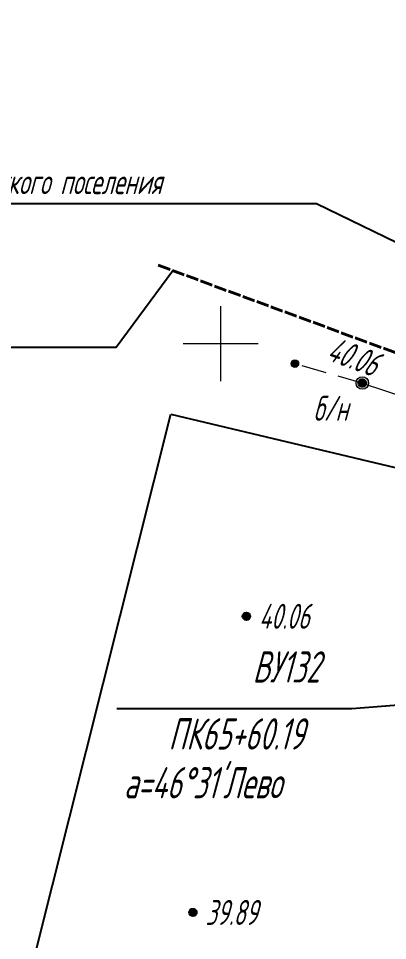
# Model space of a CAD drawing. Extents: x 2208637 to 2213412, y 575334 to 577367.
# Drawn here: x 2210941.91 to 2210956.68, y 576526.12 to 576563 of the extents above; entities that cross this region are included whole.
import ezdxf
from ezdxf.enums import TextEntityAlignment as Align

# ---------------------------------------------------------------- set-up
doc = ezdxf.new("R2010")
doc.units = 0
doc.header["$LTSCALE"] = 0.5
doc.linetypes.add('2000_106', pattern=[3, 2, -1])
doc.linetypes.add('500_121_1_2', pattern=[1, 1, 0])
doc.layers.get('0').update_dxf_attribs({"lineweight": 25})
for name, color, linetype, lineweight in [('ИИ_ГАЗОПРОВОДЫ', 150, 'Continuous', 25), ('ИИ_ГРАНИЦЫ_ЗЕМЛЕПОЛЬЗОВАТЕЛЕЙ', 7, 'Continuous', 25), ('ИИ_ДОРОГИ_АД', 7, 'Continuous', 25), ('ИИ_КООРДИНАТНАЯ_СЕТКА', 3, 'Continuous', 25), ('ИИ_ЛЭП_НН', 7, 'Continuous', 25), ('ИИ_ОТМЕТКИ', 7, 'Continuous', 25), ('ИИ_ТРАССЫ_КЛС', 5, 'Continuous', 40)]:
    doc.layers.add(name, color=color, linetype=linetype, lineweight=lineweight)
doc.styles.add('BM431', font='', dxfattribs={"height": 1})
doc.styles.add('D431', font='', dxfattribs={"height": 1})
doc.styles.add('GOST 2.304', font='cs_gost2304.shx', dxfattribs={"width": 0.8, "oblique": 15})
doc.styles.get('BM431').set_extended_font_data('bm431', italic=True)
doc.styles.get('D431').set_extended_font_data('D431', italic=True)
doc.linetypes.add('2000_485_1', pattern='A,34.5,[1,Topography.shx,S=1.5,R=120,X=0.5,Y=-0.87],-0.01,[1,Topography.shx,S=1.5,R=0,X=-0.25,Y=0.43],0,[3,Topography.shx,S=1,R=0,X=0.5,Y=0],-0.01,[1,Topography.shx,S=1.5,R=60,X=0.5,Y=-0.87],-1,34.5', length=70.02)

# ---------------------------------------------------------------- blocks, each defined once
blk = doc.blocks.new('Лист 024_УС_ПК2+00-ПК8+57.26|Для согласований 3 лист|Ситуация лист3|2000_115_5')
at = {"color": 0, "linetype": 'Continuous', "lineweight": -2}
for points in [[(0, 0), (4, 0)], [(3.25, 0.5), (4, 0), (3.25, -0.5)]]:
    blk.add_lwpolyline(points, dxfattribs=at)
blk = doc.blocks.new('*U23')
at = {"linetype": 'Continuous', "lineweight": -2, "true_color": 0xffffff}
h = blk.add_hatch(color=7, dxfattribs=at)
h.dxf.hatch_style = 1
edge = h.paths.add_edge_path()
edge.add_arc((0.112, -5.613), 0.3, 0, 360)
at = {"color": 0, "linetype": '2000_106', "lineweight": -2, "ltscale": 2, "flags": 128}
blk.add_lwpolyline([(0, 0), (0.112, -5.613)], dxfattribs=at)
at = {"color": 0, "linetype": 'Continuous', "lineweight": -2}
blk.add_circle((0.112, -5.613), 0.3, dxfattribs=at)
blk = doc.blocks.new('500_12')
at = {"color": 0, "linetype": 'Continuous', "lineweight": -2, "flags": 128}
for points in [[(0, 3), (0, -3)], [(-3, 0), (3, 0)]]:
    blk.add_lwpolyline(points, dxfattribs=at)
at = {"color": 7, "linetype": 'Continuous', "lineweight": -2, "style": 'D431'}
blk.add_attdef('Вертикальная_подпись', (-0.5, 0.5), '', height=2, rotation=90, dxfattribs=at)
blk.add_attdef('Горизонтальная_подпись', (0.5, 0.5), '', height=2, dxfattribs=at)
blk = doc.blocks.new('*U57')
at = {"linetype": 'Continuous', "lineweight": -2, "true_color": 0xffffff}
h = blk.add_hatch(color=7, dxfattribs=at)
h.dxf.hatch_style = 1
edge = h.paths.add_edge_path()
edge.add_arc((0, 0), 0.5, 0, 360)
at = {"linetype": 'Continuous', "lineweight": -2}
h = blk.add_hatch(color=0, dxfattribs=at)
edge = h.paths.add_edge_path()
edge.add_arc((0, 0), 0.1, 0, 360)
at = {"color": 0, "linetype": 'Continuous', "lineweight": -2}
for radius in [0.5, 0.1]:
    blk.add_circle((0, 0), radius, dxfattribs=at)
for tag, p, style in [('Номер', (0, -3), 'D431'), ('Тип', (0, -5.5), 'D431'), ('Высота', (0, -8), 'D431'), ('Пояснительная_надпись', (0, -10.5), 'BM431')]:
    blk.add_attdef(tag, p, '', height=2, dxfattribs=dict(at, style=style))
blk = doc.blocks.new('PBA1DC33684CF4488A17B02A2ED4F34')
at = {"color": 0, "linetype": '2000_485_1', "lineweight": -2, "flags": 128}
blk.add_lwpolyline([(2210948.01, 576547.17), (2210973.59, 576541.1), (2210953.77, 576468.86), (2210929.73, 576474.53)], close=True, dxfattribs=at)
at = {"color": 0, "lineweight": -2, "flags": 1}
for tag in ['Адрес (местоположение) участка', 'Дата постановки на учет', 'Тип объекта', 'Статус записи о ЗУ по справочнику', 'Кадастровый номер, обозначение, учетный номер объекта', 'Кадастровый номер квартала', 'Вид разрешенного использования по классификатору', 'Площадь, кв.м', 'Категория земель', 'Вид использования по документу', 'Кадастровая стоимость']:
    blk.add_attdef(tag, (0, 0), '', height=0.2, dxfattribs=at)
blk = doc.blocks.new('500_330_1')
at = {"linetype": 'Continuous', "lineweight": -2}
h = blk.add_hatch(color=0, dxfattribs=at)
h.dxf.hatch_style = 1
edge = h.paths.add_edge_path()
edge.add_arc((0, 0), 0.3, 0, 360)
at = {"color": 0, "linetype": 'Continuous', "lineweight": -2}
blk.add_circle((0, 0), 0.3, dxfattribs=at)
at = {"color": 0, "linetype": 'Continuous', "lineweight": -2, "style": 'GOST 2.304', "flags": 1}
for tag, p in [('Номер', (-1, -1)), ('Номер_рабочей_станции', (-1, -3.5))]:
    blk.add_attdef(tag, text='', height=2, dxfattribs=at).set_placement(p, align=Align.RIGHT)
at = {"color": 0, "linetype": 'Continuous', "lineweight": -2, "style": 'GOST 2.304'}
blk.add_attdef('Высота', (1, -1), '', height=2, dxfattribs=at)
at = {"color": 0, "linetype": 'Continuous', "lineweight": -2, "style": 'GOST 2.304', "flags": 1}
blk.add_attdef('Код', (0, -3.5), '', height=2, dxfattribs=at)

msp = doc.modelspace()

# ---------------------------------------------------------------- linework, layer by layer
at = {"layer": 'ИИ_ГАЗОПРОВОДЫ', "color": 7, "linetype": '500_121_1_2', "lineweight": 40, "flags": 128}
msp.add_lwpolyline([(2210947.509, 576553.129), (2210962.73, 576547.52), (2210976.437, 576542.375), (2210981.974, 576540.409), (2210987.843, 576538.033), (2210994.856, 576535.495), (2211008.37, 576526.26), (2211013.09, 576532.78), (2211014.085, 576534.05), (2211016.197, 576541.336), (2211017.412, 576545.107), (2211019.38, 576550.369), (2211021.035, 576553.701), (2211023.92, 576559.7), (2211026.15, 576564.54), (2211027.77, 576568.06), (2211032.38, 576577.47), (2211034.5, 576581.95), (2211065.448, 576568.443), (2211075.152, 576564.598), (2211082.651, 576561.98), (2211099.808, 576555.972), (2211106.03, 576558.44), (2211110.98, 576559.97), (2211115.68, 576561.55), (2211120.47, 576563.15), (2211125.59, 576564.86), (2211129.62, 576566.16), (2211135.176, 576556.65), (2211140.856, 576544.549), (2211140.961, 576544.326), (2211144.553, 576536.806), (2211148.385, 576528.784), (2211153.244, 576518.943), (2211158.041, 576509.227), (2211158.514, 576508.27)], dxfattribs=at)
at = {"layer": 'ИИ_ГАЗОПРОВОДЫ', "color": 7, "flags": 128}
msp.add_lwpolyline([(2210918.604, 576549.859), (2210945.824, 576549.859), (2210948.086, 576552.917)], dxfattribs=at)
at = {"layer": 'ИИ_ДОРОГИ_АД', "color": 7, "flags": 128}
msp.add_lwpolyline([(2210926.612, 576555.606), (2210953.833, 576555.606), (2210962.086, 576551.605)], dxfattribs=at)
at = {"layer": 'ИИ_ТРАССЫ_КЛС', "lineweight": 25, "flags": 128}
msp.add_lwpolyline([(2211011.906, 576539.84), (2210955.249, 576535.382), (2210945.844, 576535.382)], dxfattribs=at)

# ---------------------------------------------------------------- block references
at = {"layer": 'ИИ_КООРДИНАТНАЯ_СЕТКА', "color": 3, "lineweight": 20, "xscale": 0.5, "yscale": 0.5, "zscale": 0.5}
msp.add_blockref('500_12', (2210950, 576550), dxfattribs=at)
at = {"layer": 'ИИ_ЛЭП_НН', "lineweight": 20, "ltscale": 0.5, "xscale": 0.5, "yscale": 0.5, "zscale": 0.5}
for name, rotation in [('*U23', 252.7382492613358), ('Лист 024_УС_ПК2+00-ПК8+57.26|Для согласований 3 лист|Ситуация лист3|2000_115_5', 341.7207060375114)]:
    msp.add_blockref(name, (2210955.671, 576548.417), dxfattribs=dict(at, rotation=rotation))

# ---------------------------------------------------------------- wipeouts: each hides what was drawn before it
at = {"lineweight": 0}
msp.add_wipeout([(2210918.493, 576548.305), (2210945.7, 576548.305), (2210945.7, 576549.476), (2210918.493, 576549.476)], dxfattribs=at).dxf.layer = 'ИИ_ГАЗОПРОВОДЫ'

# ---------------------------------------------------------------- next in the draw order: wipeouts: each hides what was drawn before it
for points, layer in [([(2210928.717, 576550.416), (2210945.505, 576550.416), (2210945.505, 576551.614), (2210928.717, 576551.614)], 'ИИ_ГАЗОПРОВОДЫ'), ([(2210926.579, 576555.902), (2210953.786, 576555.902), (2210953.786, 576557.073), (2210926.579, 576557.073)], 'ИИ_ДОРОГИ_АД'), ([(2210953.768, 576546.84), (2210955.608, 576546.84), (2210955.608, 576547.98), (2210953.768, 576547.98)], 'ИИ_ЛЭП_НН'), ([(2210954.278, 576549.253), (2210956.832, 576548.312), (2210957.246, 576549.436), (2210954.693, 576550.377)], 'ИИ_ОТМЕТКИ'), ([(2210951.649, 576538.52), (2210954.37, 576538.52), (2210954.37, 576539.718), (2210951.649, 576539.718)], 'ИИ_ОТМЕТКИ'), ([(2210949.443, 576526.674), (2210952.251, 576526.674), (2210952.251, 576527.814), (2210949.443, 576527.814)], 'ИИ_ОТМЕТКИ'), ([(2210951.344, 576536.35), (2210955.308, 576536.35), (2210955.308, 576537.872), (2210951.344, 576537.872)], 'ИИ_ТРАССЫ_КЛС'), ([(2210947.977, 576533.671), (2210955.262, 576533.671), (2210955.262, 576535.169), (2210947.977, 576535.169)], 'ИИ_ТРАССЫ_КЛС'), ([(2210946.194, 576531.721), (2210954.92, 576531.721), (2210954.92, 576533.218), (2210946.194, 576533.218)], 'ИИ_ТРАССЫ_КЛС')]:
    msp.add_wipeout(points, dxfattribs=at).dxf.layer = layer

# ---------------------------------------------------------------- next in the draw order: block references
at = {"layer": 'ИИ_ГРАНИЦЫ_ЗЕМЛЕПОЛЬЗОВАТЕЛЕЙ'}
msp.add_blockref('PBA1DC33684CF4488A17B02A2ED4F34', (0, 0), dxfattribs=at)
at = {"layer": 'ИИ_ЛЭП_НН', "lineweight": 20, "ltscale": 0.5}
ref = msp.add_blockref('*U57', (2210955.671, 576548.417), dxfattribs=dict(at, xscale=0.5, yscale=0.5, zscale=0.5))
ref.add_attrib('Номер', 'б/н', (2210953.711, 576546.91), dxfattribs={"layer": '0', "color": 0, "linetype": 'Continuous', "lineweight": -2, "height": 1, "style": 'GOST 2.304', "oblique": 15, "width": 0.8})
at = {"layer": 'ИИ_ОТМЕТКИ'}
ref = msp.add_blockref('500_330_1', (2210955.671, 576548.417, 40.059), dxfattribs=dict(at, xscale=0.5, yscale=0.5, zscale=0.5, rotation=339.7712720990147))
ref.add_attrib('Высота', '40.06', (2210954.193, 576549.359), dxfattribs={"layer": '0', "color": 0, "linetype": 'Continuous', "lineweight": -2, "height": 1, "rotation": 339.7713, "style": 'GOST 2.304', "oblique": 15, "width": 0.8})
ref = msp.add_blockref('500_330_1', (2210951.032, 576539.09, 40.059), dxfattribs=dict(at, xscale=0.5, yscale=0.5, zscale=0.5))
ref.add_attrib('Высота', '40.06', (2210951.532, 576538.59), dxfattribs={"layer": '0', "color": 0, "linetype": 'Continuous', "lineweight": -2, "height": 1, "style": 'GOST 2.304', "oblique": 15, "width": 0.8})
ref = msp.add_blockref('500_330_1', (2210948.893, 576527.244, 39.893), dxfattribs=dict(at, xscale=0.5, yscale=0.5, zscale=0.5))
ref.add_attrib('Высота', '39.89', (2210949.393, 576526.744), dxfattribs={"layer": '0', "color": 0, "linetype": 'Continuous', "lineweight": -2, "height": 1, "style": 'GOST 2.304', "oblique": 15, "width": 0.8})

# ---------------------------------------------------------------- next in the draw order: texts
at = {"layer": 'ИИ_ДОРОГИ_АД', "color": 7, "style": 'GOST 2.304', "oblique": 15, "width": 0.8}
msp.add_text('Администрация Митякинского сельского поселения', height=1, dxfattribs=at).set_placement((2210926.529, 576555.972))
at = {"layer": 'ИИ_ТРАССЫ_КЛС', "lineweight": 25, "style": 'GOST 2.304', "oblique": 15, "width": 0.8}
for s, p in [('ВУ132', (2210951.282, 576536.438)), ('ПК65+60.19', (2210947.915, 576533.759)), ("а=46°31'Лево", (2210946.123, 576531.808))]:
    msp.add_text(s, height=1.25, dxfattribs=at).set_placement(p)

doc.saveas('drawing.dxf')
